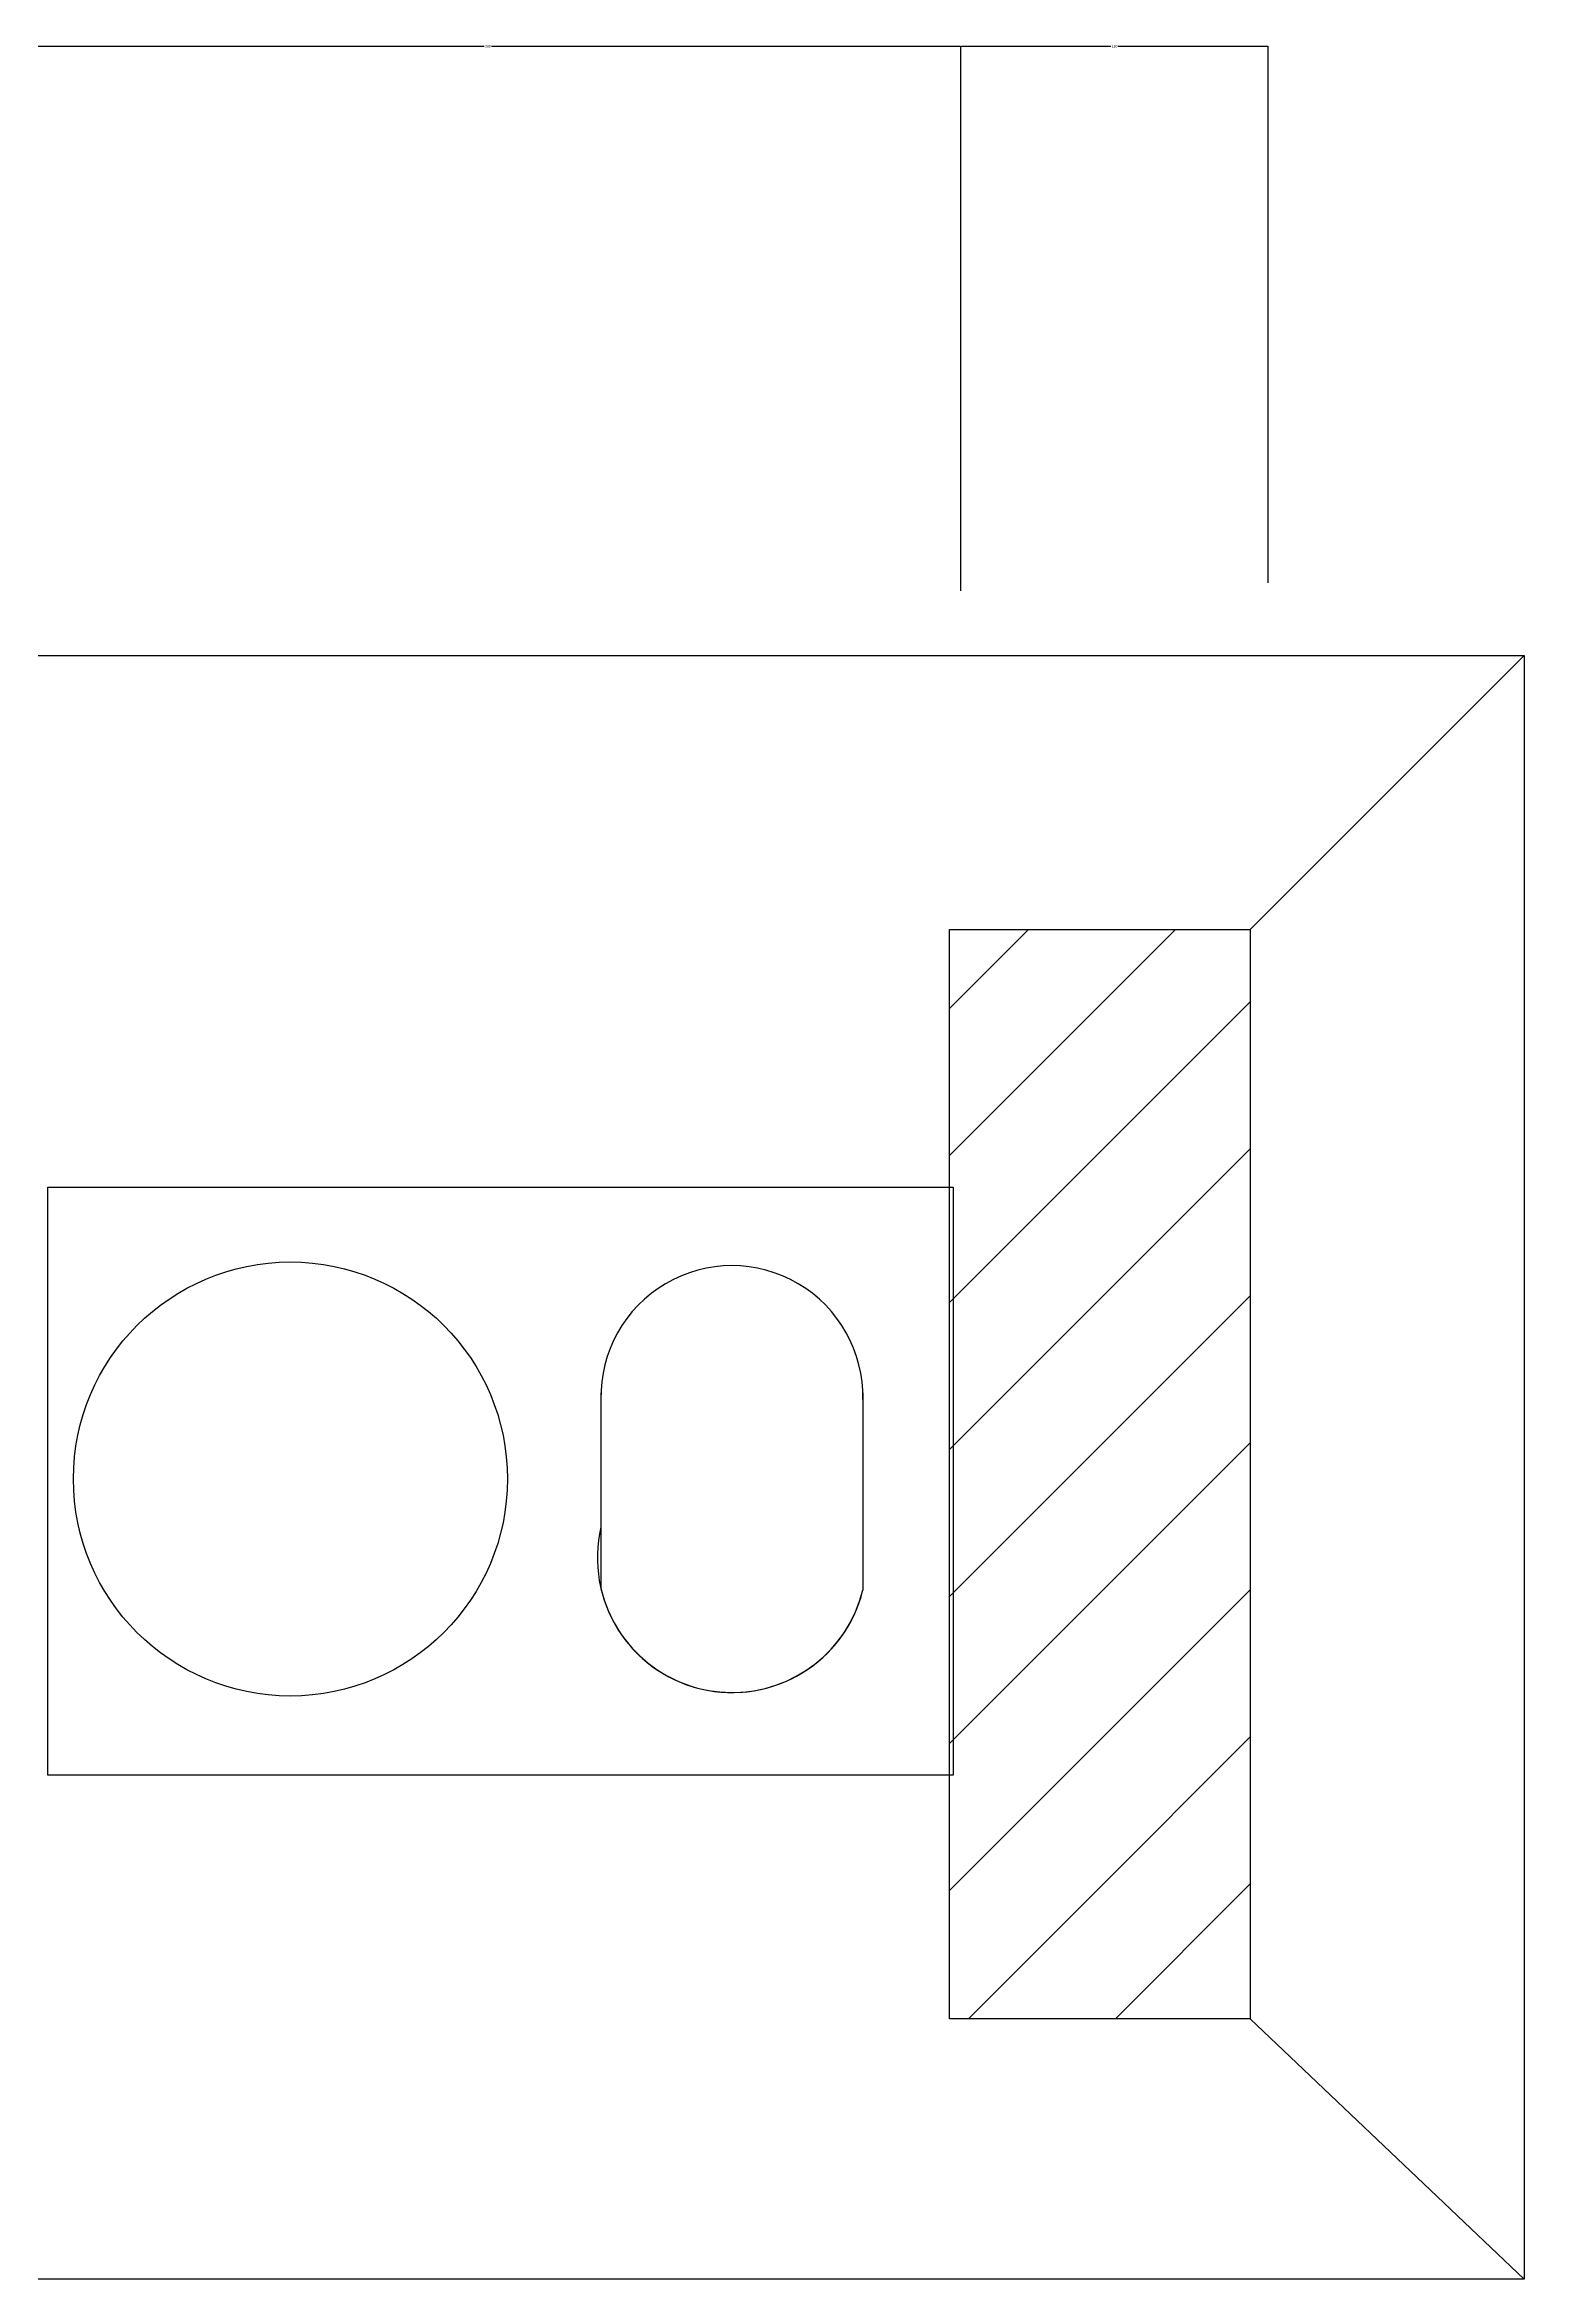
# Model space of a CAD drawing. Header units: metres. Extents: x -1 to 15698, y 0 to 27313.
# Drawn here: x 14032 to 14636, y 26401 to 27313 of the extents above; entities that cross this region are included whole.
import ezdxf

# ---------------------------------------------------------------- set-up
doc = ezdxf.new("R2010")
doc.units = ezdxf.units.M
doc.layers.add('PUB_DIM', color=3, linetype='Continuous')
doc.dimstyles.get("Standard").update_dxf_attribs({"dimtxt": 2.5, "dimasz": 2.5, "dimexe": 1.25, "dimexo": 0.625, "dimtad": 1, "dimcen": 2.5, "dimazin": 3, "dimtfac": 1, "dimtmove": 0, "dimatfit": 3})

# ---------------------------------------------------------------- blocks, each defined once
blk = doc.blocks.new('*D1')
for p, q in [((14019.89, 27099.57), (14019.89, 27311.86)), ((14020.14, 27311.86), (14211.48, 27311.86)), ((14214.48, 27311.86), (14405.82, 27311.86)), ((14406.07, 27089.67), (14406.07, 27311.86))]:
    blk.add_line(p, q)
at = {"layer": 'Defpoints'}
for p in [(14019.89, 27311.86), (14019.89, 27099.57), (14406.07, 27089.67)]:
    blk.add_point(p, dxfattribs=at)
at = {"layer": 'PUB_DIM', "insert": (14212.98, 27311.86), "char_height": 1, "attachment_point": 5}
blk.add_mtext('389', dxfattribs=at)
blk = doc.blocks.new('*D9')
for p, q in [((14406.07, 27089.67), (14406.07, 27311.86)), ((14406.32, 27311.86), (14467.28, 27311.86)), ((14470.28, 27311.86), (14531.24, 27311.86)), ((14531.49, 27092.97), (14531.49, 27311.86))]:
    blk.add_line(p, q)
at = {"layer": 'Defpoints'}
for p in [(14406.07, 27311.86), (14406.07, 27089.67), (14531.49, 27092.97)]:
    blk.add_point(p, dxfattribs=at)
at = {"layer": 'PUB_DIM', "insert": (14468.78, 27311.86), "char_height": 1, "attachment_point": 5}
blk.add_mtext('120', dxfattribs=at)

msp = doc.modelspace()

# ---------------------------------------------------------------- linework, layer by layer
for p, q in [((13787.66, 27063.29), (14635.99, 27063.29)), ((14635.99, 27063.29), (14524.15, 26951.47)), ((14635.99, 27063.29), (14635.99, 26400.58)), ((14401.4, 26919.2), (14433.68, 26951.47)), ((14401.4, 26859.2), (14493.68, 26951.47)), ((14460.84, 26858.63), (14524.15, 26921.94)), ((14401.4, 26799.2), (14460.84, 26858.63)), ((14460.84, 26798.63), (14524.15, 26861.94)), ((14460.84, 26858.63), (14460.84, 26858.63)), ((14460.84, 26738.63), (14524.15, 26801.94)), ((14401.4, 26739.2), (14460.84, 26798.63)), ((14460.84, 26798.63), (14460.84, 26798.63)), ((14401.4, 26619.2), (14520.84, 26738.63)), ((14401.4, 26679.2), (14460.84, 26738.63)), ((14460.84, 26738.63), (14460.84, 26738.63)), ((14520.84, 26738.63), (14524.15, 26741.94)), ((14520.84, 26738.63), (14520.84, 26738.63)), ((14460.84, 26618.63), (14524.15, 26681.94)), ((14460.84, 26558.63), (14524.15, 26621.94)), ((14401.4, 26559.2), (14460.84, 26618.63)), ((14460.84, 26618.63), (14460.84, 26618.63)), ((14409.14, 26506.94), (14460.84, 26558.63)), ((14460.84, 26558.63), (14460.84, 26558.63)), ((14469.14, 26506.94), (14524.15, 26561.94)), ((14524.15, 26506.94), (14635.99, 26400.58)), ((14635.99, 26400.58), (13787.66, 26400.58))]:
    msp.add_line(p, q)
for points in [[(14401.4, 26506.94), (14401.4, 26951.47), (14524.15, 26951.47), (14524.15, 26506.94)], [(14033.37, 26606.28), (14033.37, 26846.28), (14402.92, 26846.28), (14402.92, 26606.28)]]:
    msp.add_lwpolyline(points, close=True)
for points in [[(14259.12, 26762.32), (14259.12, 26682.46)], [(14366.01, 26762.32), (14366.01, 26681.81)]]:
    msp.add_lwpolyline(points)
msp.add_circle((14132.38, 26727.19), 88.57)
msp.add_circle((14132.38, 26727.19), 88.57)
for centre, radius, start, end in [((14312.57, 26760.79), 53.46, 358.76, 181.25), ((14312.57, 26760.79), 53.46, 358.76, 181.25), ((14312.65, 26695), 54.97, 166.81, 346.11), ((14312.65, 26695), 54.97, 193.19, 346.11)]:
    msp.add_arc(centre, radius, start, end)

# ---------------------------------------------------------------- dimensions: what is measured, and where the dimension line sits
at = {"layer": 'PUB_DIM'}
for base, p1, p2, text, picture, middle in [((14019.89, 27311.86), (14019.89, 27099.57), (14406.07, 27089.67), '389', '*D1', (14212.98, 27311.86)), ((14406.07, 27311.86), (14406.07, 27089.67), (14531.49, 27092.97), '120', '*D9', (14468.78, 27311.86))]:
    dim = msp.add_linear_dim(base=base, p1=p1, p2=p2, text=text, dimstyle='Standard', dxfattribs=at)
    dim.commit()
    dim.dimension.update_dxf_attribs({"geometry": picture, "text_midpoint": middle})

doc.saveas('drawing.dxf')
